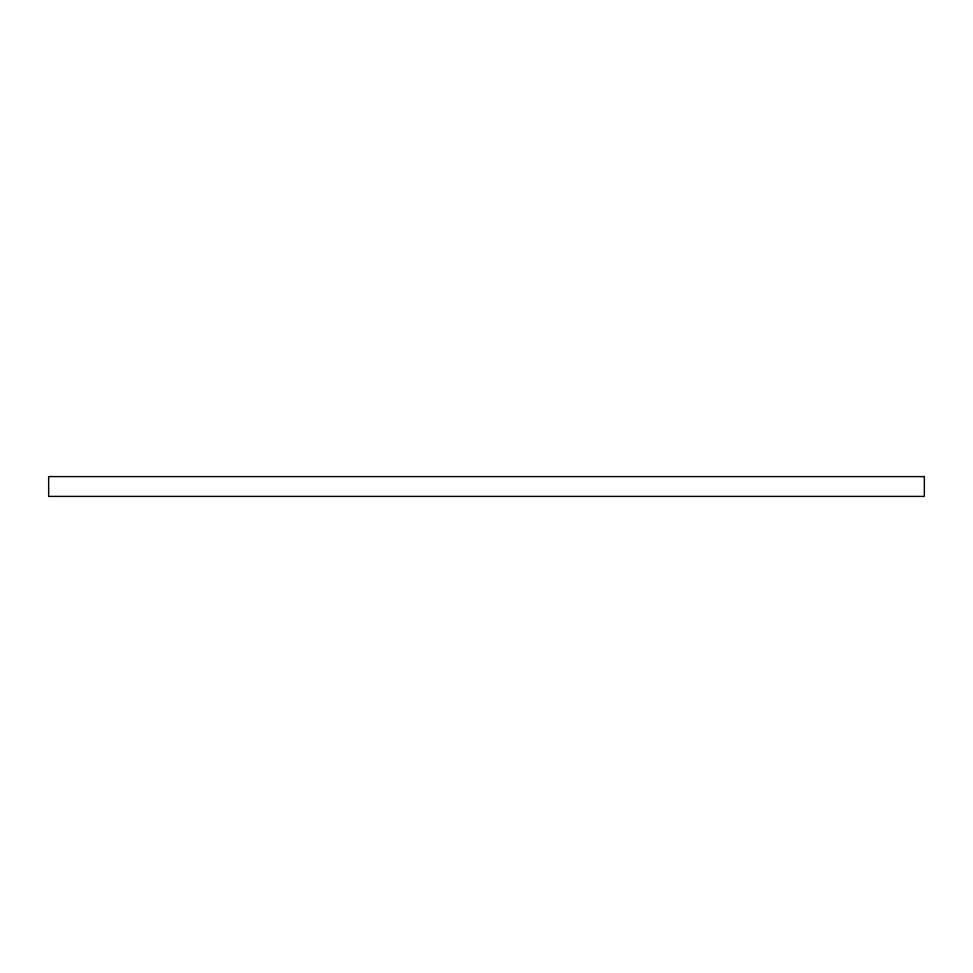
<?xml version="1.0" encoding="UTF-8"?>
<svg xmlns="http://www.w3.org/2000/svg" width="973" height="973" viewBox="0 0 973 973"><rect width="100%" height="100%" fill="white"/><g stroke="black" fill="none" stroke-linecap="round" stroke-linejoin="round"><path stroke-width="1.46" d="M924.35 476.588L48.65 476.588L48.65 496.412L924.35 496.412L924.35 476.588"/></g></svg>
